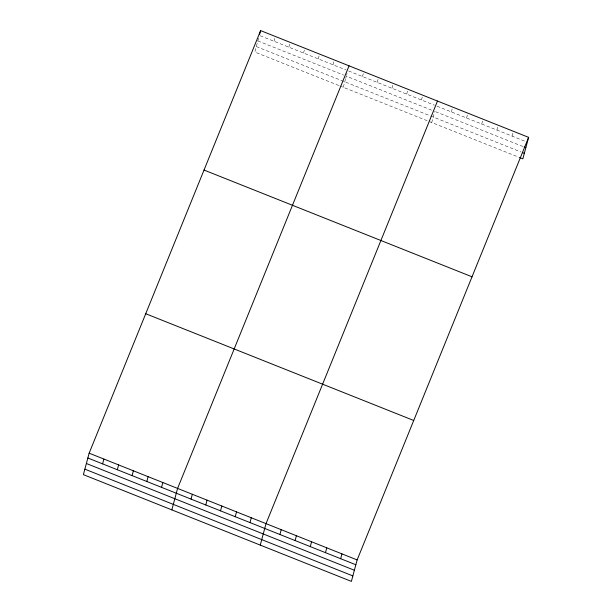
<?xml version="1.0" encoding="UTF-8"?>
<svg xmlns="http://www.w3.org/2000/svg" width="612" height="612" viewBox="0 0 612 612"><rect width="100%" height="100%" fill="white"/><g stroke="black" fill="none" stroke-linecap="round" stroke-linejoin="round"><path stroke-width="0.46" stroke-dasharray="3.06 2.29" d="M258.585 38.173L254.86 52.074L338.964 85.573M274.061 41.295L275.354 36.468M288.803 47.17L290.096 42.343M303.537 53.037L304.83 48.21M318.278 58.913L319.571 54.086M333.02 64.78L334.313 59.953M343.294 87.302L345.528 78.979M345.719 78.267L346.285 76.148L432.126 110.336M346.53 75.23L347.019 73.402M362.495 76.523L363.788 71.696M377.237 82.398L378.53 77.571M391.978 88.266L393.271 83.439M406.712 94.141L408.005 89.314M421.454 100.008L422.747 95.181M431.735 122.53L434.727 111.376M451.381 111.927L452.673 107.108M466.566 117.978L467.859 113.151M481.751 124.029L483.044 119.202M496.936 130.081L498.229 125.253M512.129 136.124L513.414 131.305M260.192 35.771L346.025 69.959M348.626 71L434.459 105.188M437.037 106.213L525.624 141.502M257.851 40.92L343.684 75.108M435.568 111.713L523.306 146.658M256.336 46.581L429.739 115.653M430.603 115.997L520.95 151.983M339.828 85.917L428.262 121.145M429.134 121.49L518.632 157.146"/><path stroke-width="0.92" d="M89.145 453.178L83.393 474.652L351.387 581.4L357.14 559.926L528.607 137.348L260.613 30.6L89.145 453.178L357.14 559.926M102.594 463.873L103.887 459.046M117.336 469.741L118.629 464.921M132.077 475.616L133.37 470.789M259.534 34.624L260.613 30.6M146.811 481.483L148.104 476.664M161.553 487.359L162.846 482.531M171.834 509.88L177.587 488.407L349.054 65.828M191.036 499.101L192.329 494.274M205.77 504.969L207.063 500.149M220.511 510.844L221.804 506.017M235.253 516.712L236.546 511.892M249.994 522.587L251.28 517.76M260.268 545.101L266.021 523.635L437.488 101.056M279.913 534.506L281.206 529.678M295.099 540.557L296.392 535.73M310.292 546.608L311.584 541.781M325.477 552.651L326.77 547.832M340.662 558.702L341.955 553.875M528.607 137.348L522.855 158.822L519.473 157.483M524.155 146.995L525.838 147.668M522.633 152.656L524.323 153.329M204.033 170.052L472.02 276.8M145.733 313.727L413.72 420.475M87.853 457.998L355.847 564.754M86.384 463.498L354.371 570.246M84.869 469.152L352.856 575.907"/></g></svg>
